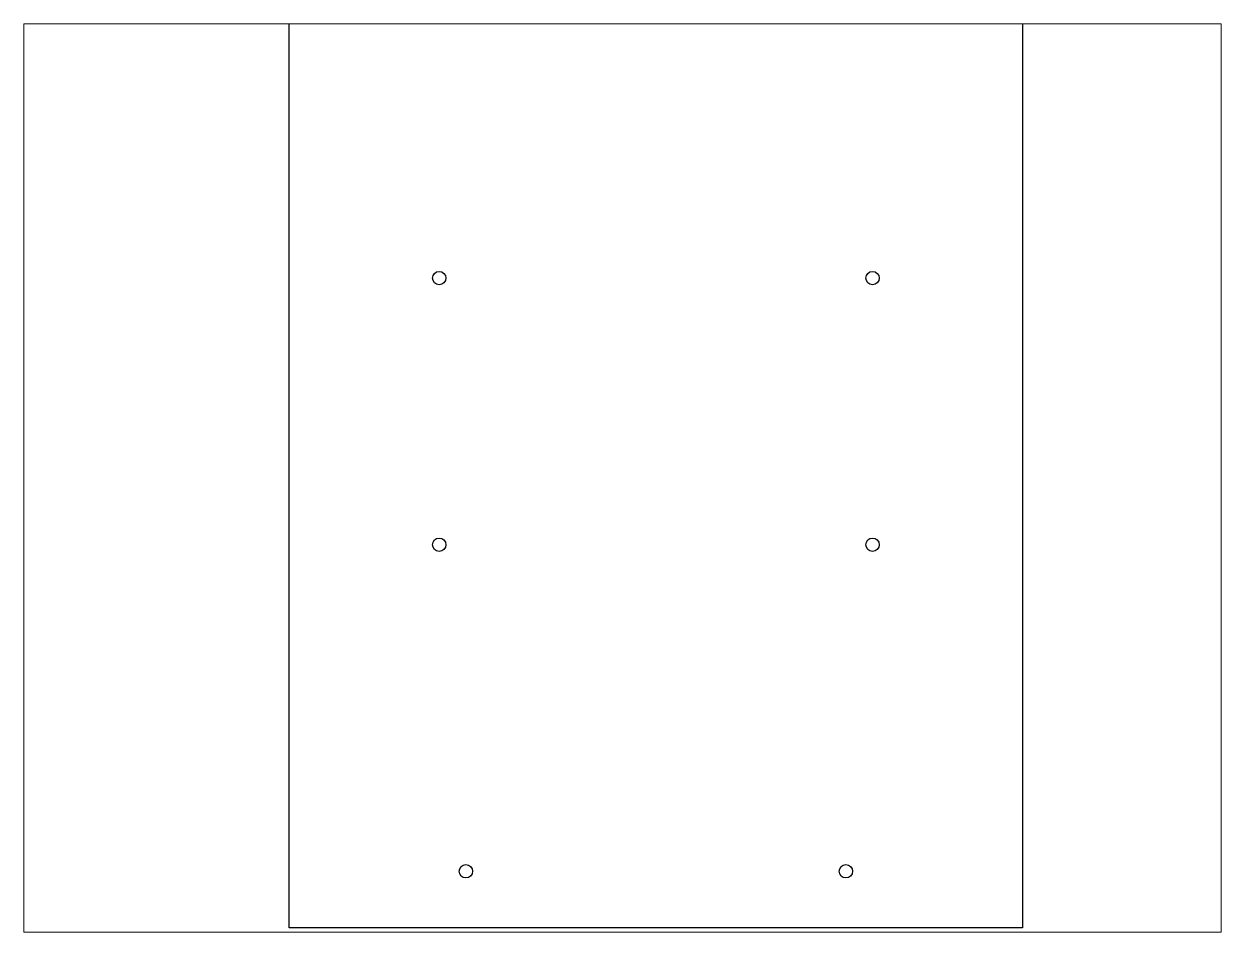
# Paper-space layout 'Layout1' of a CAD drawing. Header units: millimetres. Extents: x 26 to 231, y 20 to 176.
# The model-space entities are those that its viewports show. They can reach past a viewport. Long polylines and large blocks are cut down to what shows.
import ezdxf

# ---------------------------------------------------------------- set-up
doc = ezdxf.new("R2010")
doc.units = ezdxf.units.MM

msp = doc.modelspace()

# ---------------------------------------------------------------- linework, layer by layer
for p, q in [((0, 0), (0, 340)), ((220, 340), (220, 0)), ((220, 0), (0, 0))]:
    msp.add_line(p, q)
msp.add_lwpolyline([(0, 0), (0, 0)], close=True)
for centre in [(45, 275), (175, 275), (45, 195), (175, 195), (45, 115), (175, 115), (53, 17), (167, 17)]:
    msp.add_circle(centre, 2)

psp = doc.layouts.get("Layout1")

# ---------------------------------------------------------------- viewports
at = {"layer": '0'}
psp.add_viewport(center=(128.5, 97.5), size=(205.6, 156), view_center_point=(99.99, 135.01), view_height=272.482, dxfattribs=at)

doc.saveas('drawing.dxf')
